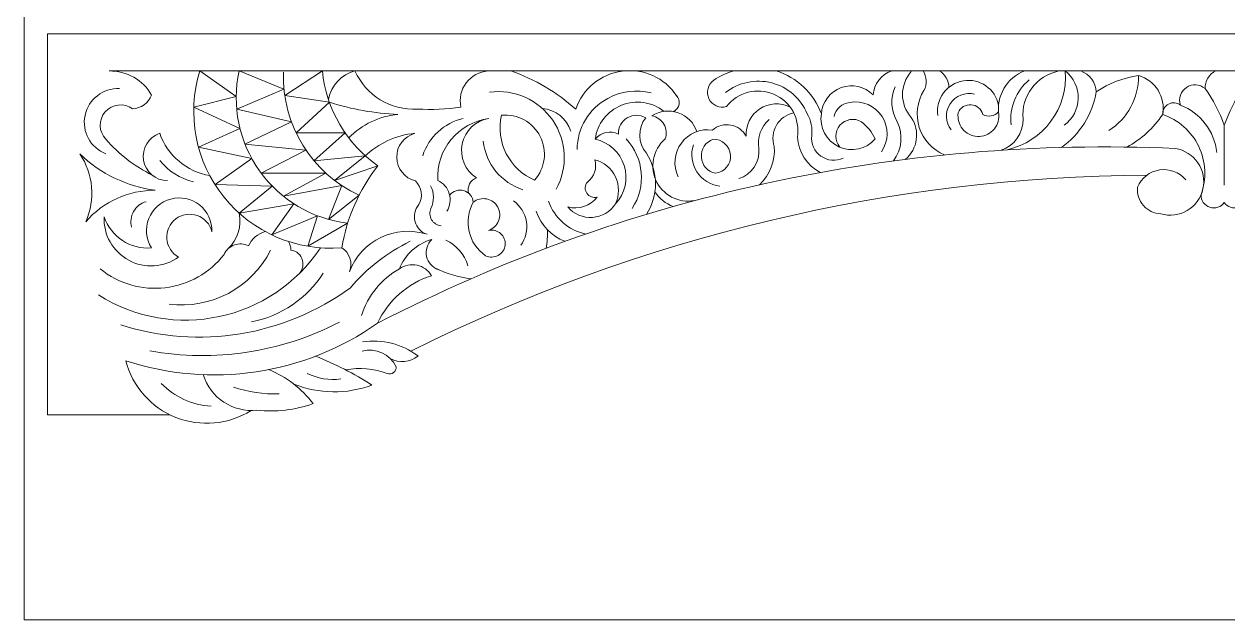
# Model space of a CAD drawing. Header units: millimetres. Extents: x 4597 to 4841, y -133 to 119.
# Drawn here: x 4597.3 to 4699.6, y -3.1 to 47.5 of the extents above; entities that cross this region are included whole.
import ezdxf

# ---------------------------------------------------------------- set-up
doc = ezdxf.new("R2010")
doc.units = ezdxf.units.MM
doc.header["$MEASUREMENT"] = 0
doc.layers.add('SITARA ALL', color=18, linetype='Continuous', true_color=0x000000)

msp = doc.modelspace()

# ---------------------------------------------------------------- linework, layer by layer
at = {"layer": 'SITARA ALL', "color": 1, "lineweight": 9, "true_color": 0xff0000}
for points, knots in [([(4597.32, 118.9), (4597.32, 118.9), (4841.32, 118.9), (4841.32, 118.9), (4841.32, 118.9), (4841.32, -3.1), (4841.32, -3.1), (4841.32, -3.1), (4597.32, -3.1), (4597.32, -3.1), (4597.32, -3.1), (4597.32, 118.9), (4597.32, 118.9)], [0, 0, 0, 0, 0.25, 0.25, 0.25, 0.5, 0.5, 0.5, 0.75, 0.75, 0.75, 1, 1, 1, 1]), ([(4609.71, 14.34), (4609.71, 14.34), (4599.32, 14.34), (4599.32, 14.34), (4599.32, 14.34), (4599.32, 46.71), (4599.32, 46.71), (4599.32, 46.71), (4699.32, 46.71), (4699.32, 46.71), (4699.32, 46.71), (4799.32, 46.71), (4799.32, 46.71), (4799.32, 46.71), (4799.32, 14.34), (4799.32, 14.34), (4799.32, 14.34), (4788.93, 14.34), (4788.93, 14.34)], [0, 0, 0, 0, 0.142857, 0.142857, 0.142857, 0.285714, 0.285714, 0.285714, 0.428571, 0.428571, 0.428571, 0.571429, 0.571429, 0.571429, 0.714286, 0.714286, 0.714286, 1, 1, 1, 1]), ([(4652.78, 41.46), (4651.76, 42.98), (4649.96, 43.79), (4648.14, 43.54), (4646.32, 43.3), (4644.8, 42.05), (4644.22, 40.31), (4642.61, 41.74), (4640.74, 42.85), (4638.7, 43.56), (4638.7, 43.56), (4604.55, 43.56), (4604.55, 43.56), (4606.04, 43.59), (4607.43, 42.8), (4608.16, 41.5), (4607.89, 40.84), (4607.26, 40.38), (4606.54, 40.34), (4605.82, 40.87), (4604.81, 40.76), (4604.22, 40.09), (4603.63, 39.41), (4603.65, 38.4), (4604.28, 37.75), (4605.37, 36.49), (4606.71, 35.45), (4608.21, 34.71)], [0, 0, 0, 0, 0.1, 0.1, 0.1, 0.2, 0.2, 0.2, 0.3, 0.3, 0.3, 0.4, 0.4, 0.4, 0.5, 0.5, 0.5, 0.6, 0.6, 0.6, 0.7, 0.7, 0.7, 0.8, 0.8, 0.8, 1, 1, 1, 1]), ([(4626.28, 36.32), (4627.44, 37.42), (4628.94, 38.11), (4630.54, 38.26), (4629.62, 38.01), (4628.98, 37.17), (4628.99, 36.22), (4629, 35.27), (4629.65, 34.44), (4630.58, 34.21), (4631.12, 33.69), (4631.24, 32.86), (4630.87, 32.2), (4630.53, 31.8), (4630.41, 31.26), (4630.55, 30.75), (4630.69, 30.25), (4631.07, 29.84), (4631.57, 29.68), (4628.88, 30.54), (4625.98, 29.15), (4624.97, 26.5), (4625.28, 27.25), (4625, 28.11), (4624.32, 28.54), (4620.47, 28.22), (4616.72, 29.84), (4614.3, 32.85), (4611.88, 35.86), (4611.12, 39.87), (4612.26, 43.56), (4612.26, 43.56), (4615.35, 41.38), (4615.35, 41.38), (4615.35, 41.38), (4611.75, 40.48), (4611.75, 40.48), (4611.75, 40.48), (4615.67, 38.67), (4615.67, 38.67), (4615.67, 38.67), (4612.15, 37.08), (4612.15, 37.08), (4612.15, 37.08), (4616.67, 36.12), (4616.67, 36.12), (4616.67, 36.12), (4613.55, 33.9), (4613.55, 33.9), (4613.55, 33.9), (4618.41, 33.77), (4618.41, 33.77), (4618.41, 33.77), (4615.59, 31.48), (4615.59, 31.48), (4615.59, 31.48), (4620.26, 32.27), (4620.26, 32.27), (4620.26, 32.27), (4618.38, 29.63), (4618.38, 29.63), (4618.38, 29.63), (4622.25, 31.26), (4622.25, 31.26), (4622.25, 31.26), (4621.45, 28.66), (4621.45, 28.66), (4621.45, 28.66), (4624.8, 30.63), (4624.8, 30.63), (4621.8, 30.98), (4619.09, 32.59), (4617.34, 35.06), (4615.58, 37.52), (4614.95, 40.61), (4615.6, 43.56), (4615.6, 43.56), (4619.41, 42), (4619.41, 42), (4619.41, 42), (4615.39, 40.31), (4615.39, 40.31), (4615.39, 40.31), (4620.04, 39.23), (4620.04, 39.23), (4620.04, 39.23), (4616.09, 37.35), (4616.09, 37.35), (4616.09, 37.35), (4621.28, 36.83), (4621.28, 36.83), (4621.28, 36.83), (4617.48, 34.86), (4617.48, 34.86), (4617.48, 34.86), (4622.98, 34.86), (4622.98, 34.86), (4622.98, 34.86), (4619.36, 32.91), (4619.36, 32.91), (4619.36, 32.91), (4624.32, 33.82), (4624.32, 33.82), (4624.32, 33.82), (4623.19, 30.94), (4623.19, 30.94), (4623.19, 30.94), (4625.79, 32.99), (4625.79, 32.99), (4621.75, 34.87), (4619.22, 38.99), (4619.36, 43.45)], [0, 0, 0, 0, 0.026316, 0.026316, 0.026316, 0.052632, 0.052632, 0.052632, 0.078947, 0.078947, 0.078947, 0.105263, 0.105263, 0.105263, 0.131579, 0.131579, 0.131579, 0.157895, 0.157895, 0.157895, 0.184211, 0.184211, 0.184211, 0.210526, 0.210526, 0.210526, 0.236842, 0.236842, 0.236842, 0.263158, 0.263158, 0.263158, 0.289474, 0.289474, 0.289474, 0.315789, 0.315789, 0.315789, 0.342105, 0.342105, 0.342105, 0.368421, 0.368421, 0.368421, 0.394737, 0.394737, 0.394737, 0.421053, 0.421053, 0.421053, 0.447368, 0.447368, 0.447368, 0.473684, 0.473684, 0.473684, 0.5, 0.5, 0.5, 0.526316, 0.526316, 0.526316, 0.552632, 0.552632, 0.552632, 0.578947, 0.578947, 0.578947, 0.605263, 0.605263, 0.605263, 0.631579, 0.631579, 0.631579, 0.657895, 0.657895, 0.657895, 0.684211, 0.684211, 0.684211, 0.710526, 0.710526, 0.710526, 0.736842, 0.736842, 0.736842, 0.763158, 0.763158, 0.763158, 0.789474, 0.789474, 0.789474, 0.815789, 0.815789, 0.815789, 0.842105, 0.842105, 0.842105, 0.868421, 0.868421, 0.868421, 0.894737, 0.894737, 0.894737, 0.921053, 0.921053, 0.921053, 0.947368, 0.947368, 0.947368, 1, 1, 1, 1]), ([(4627.38, 35.5), (4627.38, 35.5), (4623.7, 34.26), (4623.7, 34.26), (4623.7, 34.26), (4626.32, 36.36), (4626.32, 36.36), (4626.32, 36.36), (4621.96, 35.93), (4621.96, 35.93), (4621.96, 35.93), (4624.62, 38.29), (4624.62, 38.29), (4624.62, 38.29), (4620.44, 38.29), (4620.44, 38.29), (4620.44, 38.29), (4623.27, 40.9), (4623.27, 40.9), (4623.27, 40.9), (4619.47, 41.48), (4619.47, 41.48), (4619.47, 41.48), (4622.67, 43.56), (4622.67, 43.56), (4623, 40.32), (4624.72, 37.38), (4627.38, 35.5), (4625.81, 33.47), (4624.75, 31.08), (4624.32, 28.54)], [0, 0, 0, 0, 0.090909, 0.090909, 0.090909, 0.181818, 0.181818, 0.181818, 0.272727, 0.272727, 0.272727, 0.363636, 0.363636, 0.363636, 0.454545, 0.454545, 0.454545, 0.545455, 0.545455, 0.545455, 0.636364, 0.636364, 0.636364, 0.727273, 0.727273, 0.727273, 0.818182, 0.818182, 0.818182, 1, 1, 1, 1]), ([(4636.76, 43.56), (4636.03, 43.51), (4635.35, 43.14), (4634.9, 42.56), (4634.46, 41.97), (4634.29, 41.22), (4634.44, 40.49), (4633.22, 40.31), (4631.98, 40.25), (4630.75, 40.32), (4628.48, 40.2), (4626.38, 41.49), (4625.44, 43.56), (4624.29, 43.25), (4623.42, 42.32), (4623.19, 41.15)], [0, 0, 0, 0, 0.166667, 0.166667, 0.166667, 0.333333, 0.333333, 0.333333, 0.5, 0.5, 0.5, 0.666667, 0.666667, 0.666667, 1, 1, 1, 1]), ([(4638.7, 43.56), (4638.7, 43.56), (4685.8, 43.56), (4685.8, 43.56), (4685.8, 43.56), (4699.32, 43.56), (4699.32, 43.56), (4699.32, 43.56), (4712.84, 43.56), (4712.84, 43.56), (4712.57, 40.4), (4714.68, 37.53), (4717.78, 36.86)], [0, 0, 0, 0, 0.2, 0.2, 0.2, 0.4, 0.4, 0.4, 0.6, 0.6, 0.6, 1, 1, 1, 1]), ([(4657.69, 43.56), (4657.06, 43.42), (4656.47, 43.15), (4655.95, 42.77), (4655.44, 42.42), (4655.26, 41.75), (4655.53, 41.2), (4655.79, 40.64), (4656.43, 40.36), (4657.02, 40.54), (4657.97, 41.76), (4659.62, 42.19), (4661.05, 41.58), (4662.47, 40.97), (4663.29, 39.47), (4663.05, 37.94), (4663.13, 36.67), (4663.86, 35.53), (4664.98, 34.93)], [0, 0, 0, 0, 0.142857, 0.142857, 0.142857, 0.285714, 0.285714, 0.285714, 0.428571, 0.428571, 0.428571, 0.571429, 0.571429, 0.571429, 0.714286, 0.714286, 0.714286, 1, 1, 1, 1]), ([(4671.06, 43.56), (4670.17, 43.26), (4669.55, 42.46), (4669.48, 41.52), (4668.78, 42.25), (4667.71, 42.5), (4666.76, 42.15), (4665.81, 41.8), (4665.15, 40.93), (4665.08, 39.92), (4664.43, 41.66), (4663.02, 43.01), (4661.24, 43.56)], [0, 0, 0, 0, 0.2, 0.2, 0.2, 0.4, 0.4, 0.4, 0.6, 0.6, 0.6, 1, 1, 1, 1]), ([(4672.21, 36.04), (4673.27, 36.93), (4673.49, 38.47), (4672.72, 39.61), (4671.72, 40.72), (4671.73, 42.39), (4672.72, 43.5), (4672.67, 43.52), (4672.62, 43.54), (4672.56, 43.56)], [0, 0, 0, 0, 0.25, 0.25, 0.25, 0.5, 0.5, 0.5, 1, 1, 1, 1]), ([(4675.55, 36.43), (4674.53, 36.85), (4673.74, 37.7), (4673.4, 38.76), (4673.07, 39.82), (4673.21, 40.97), (4673.8, 41.91), (4674.08, 42.43), (4674.05, 43.06), (4673.73, 43.56)], [0, 0, 0, 0, 0.25, 0.25, 0.25, 0.5, 0.5, 0.5, 1, 1, 1, 1]), ([(4680.14, 40.08), (4679.8, 39.71), (4679.25, 39.61), (4678.8, 39.85), (4678.69, 40.32), (4678.29, 40.66), (4677.81, 40.69), (4677.33, 40.73), (4676.88, 40.45), (4676.71, 40), (4676.64, 39.51), (4676.77, 39.02), (4677.08, 38.64), (4677.39, 38.26), (4677.85, 38.03), (4678.34, 38), (4678.83, 37.97), (4679.31, 38.16), (4679.66, 38.5), (4680.01, 38.85), (4680.19, 39.32), (4680.17, 39.81), (4679.91, 41.43), (4680.84, 43), (4682.38, 43.56)], [0, 0, 0, 0, 0.111111, 0.111111, 0.111111, 0.222222, 0.222222, 0.222222, 0.333333, 0.333333, 0.333333, 0.444444, 0.444444, 0.444444, 0.555556, 0.555556, 0.555556, 0.666667, 0.666667, 0.666667, 0.777778, 0.777778, 0.777778, 1, 1, 1, 1]), ([(4680.36, 36.82), (4681.49, 37.2), (4682.25, 38.28), (4682.22, 39.47), (4682.04, 41.41), (4683.36, 43.17), (4685.27, 43.56)], [0, 0, 0, 0, 0.333333, 0.333333, 0.333333, 1, 1, 1, 1]), ([(4685.72, 38.94), (4686.45, 39.47), (4686.89, 40.32), (4686.91, 41.23), (4686.92, 42.13), (4686.52, 43), (4685.8, 43.56), (4686.07, 40.4), (4683.95, 37.54), (4680.86, 36.86)], [0, 0, 0, 0, 0.25, 0.25, 0.25, 0.5, 0.5, 0.5, 1, 1, 1, 1]), ([(4685.49, 37.06), (4687.06, 38.18), (4688.13, 39.88), (4688.45, 41.78), (4688.41, 42.59), (4687.88, 43.29), (4687.12, 43.56)], [0, 0, 0, 0, 0.333333, 0.333333, 0.333333, 1, 1, 1, 1]), ([(4689.51, 38.49), (4691.1, 39.51), (4692.06, 41.27), (4692.04, 43.17), (4693.47, 42.76), (4694.36, 41.33), (4694.09, 39.87), (4695.43, 39.41), (4696.53, 38.43), (4697.15, 37.15), (4697.76, 35.87), (4697.83, 34.39), (4697.36, 33.05), (4697.33, 32.57), (4697.63, 32.13), (4698.09, 31.98), (4698.55, 31.82), (4699.05, 31.99), (4699.32, 32.39), (4699.59, 31.99), (4700.09, 31.82), (4700.55, 31.98), (4701.01, 32.13), (4701.31, 32.57), (4701.29, 33.05), (4700.81, 34.39), (4700.88, 35.86), (4701.49, 37.14), (4702.1, 38.42), (4703.21, 39.41), (4704.55, 39.87), (4705.33, 38.7), (4706.38, 37.75), (4707.61, 37.09)], [0, 0, 0, 0, 0.083333, 0.083333, 0.083333, 0.166667, 0.166667, 0.166667, 0.25, 0.25, 0.25, 0.333333, 0.333333, 0.333333, 0.416667, 0.416667, 0.416667, 0.5, 0.5, 0.5, 0.583333, 0.583333, 0.583333, 0.666667, 0.666667, 0.666667, 0.75, 0.75, 0.75, 0.833333, 0.833333, 0.833333, 1, 1, 1, 1]), ([(4699.32, 38.94), (4698.93, 40.06), (4698.38, 41.11), (4697.69, 42.07), (4697.67, 42.7), (4698.03, 43.29), (4698.6, 43.56)], [0, 0, 0, 0, 0.333333, 0.333333, 0.333333, 1, 1, 1, 1]), ([(4605.43, 42.06), (4604.03, 42.12), (4602.79, 41.16), (4602.5, 39.78), (4602.21, 38.4), (4602.97, 37.02), (4604.28, 36.52)], [0, 0, 0, 0, 0.333333, 0.333333, 0.333333, 1, 1, 1, 1]), ([(4642.54, 33.5), (4643.56, 35.36), (4643.45, 37.63), (4642.25, 39.37), (4641.05, 41.11), (4638.98, 42.04), (4636.88, 41.75)], [0, 0, 0, 0, 0.333333, 0.333333, 0.333333, 1, 1, 1, 1]), ([(4650.61, 41.69), (4649.37, 42.01), (4648.06, 41.84), (4646.94, 41.23), (4645.32, 40.37), (4644.32, 38.7), (4644.33, 36.88)], [0, 0, 0, 0, 0.333333, 0.333333, 0.333333, 1, 1, 1, 1]), ([(4656.93, 41.72), (4658.04, 42.59), (4659.49, 42.9), (4660.86, 42.55), (4662.22, 42.19), (4663.34, 41.22), (4663.88, 39.92), (4664.21, 39.36), (4664.34, 38.7), (4664.26, 38.06), (4664.19, 37.38), (4664.49, 36.72), (4665.04, 36.33), (4665.6, 35.93), (4666.32, 35.86), (4666.93, 36.14)], [0, 0, 0, 0, 0.166667, 0.166667, 0.166667, 0.333333, 0.333333, 0.333333, 0.5, 0.5, 0.5, 0.666667, 0.666667, 0.666667, 1, 1, 1, 1]), ([(4671.35, 42.22), (4670.91, 41.26), (4670.98, 40.15), (4671.52, 39.25), (4672.06, 38.17), (4671.93, 36.87), (4671.2, 35.91)], [0, 0, 0, 0, 0.333333, 0.333333, 0.333333, 1, 1, 1, 1]), ([(4680.14, 40.63), (4679.88, 42.03), (4678.55, 42.96), (4677.15, 42.73), (4675.74, 42.49), (4674.78, 41.19), (4674.98, 39.78)], [0, 0, 0, 0, 0.333333, 0.333333, 0.333333, 1, 1, 1, 1]), ([(4697.69, 42.07), (4697.24, 42.45), (4696.59, 42.49), (4696.11, 42.16), (4695.62, 41.83), (4695.41, 41.22), (4695.6, 40.66)], [0, 0, 0, 0, 0.333333, 0.333333, 0.333333, 1, 1, 1, 1]), ([(4700.95, 42.07), (4700.26, 41.11), (4699.71, 40.06), (4699.32, 38.94), (4699.32, 38.94), (4699.32, 33.85), (4699.32, 33.85)], [0, 0, 0, 0, 0.333333, 0.333333, 0.333333, 1, 1, 1, 1]), ([(4651.72, 40.12), (4650.69, 40.94), (4649.31, 41.14), (4648.1, 40.65), (4646.88, 40.16), (4646.03, 39.06), (4645.86, 37.76)], [0, 0, 0, 0, 0.333333, 0.333333, 0.333333, 1, 1, 1, 1]), ([(4652.52, 40.1), (4652.77, 40.23), (4652.94, 40.46), (4652.99, 40.73), (4653.04, 41), (4652.95, 41.28), (4652.76, 41.48)], [0, 0, 0, 0, 0.333333, 0.333333, 0.333333, 1, 1, 1, 1]), ([(4670.19, 36.7), (4670.81, 37.59), (4670.83, 38.77), (4670.24, 39.69), (4669.65, 40.61), (4668.57, 41.08), (4667.49, 40.88), (4666.85, 40.81), (4666.31, 40.34), (4666.16, 39.7)], [0, 0, 0, 0, 0.25, 0.25, 0.25, 0.5, 0.5, 0.5, 1, 1, 1, 1]), ([(4678.1, 41.58), (4677.31, 41.78), (4676.48, 41.46), (4676.03, 40.77), (4675.58, 40.09), (4675.61, 39.2), (4676.11, 38.55)], [0, 0, 0, 0, 0.333333, 0.333333, 0.333333, 1, 1, 1, 1]), ([(4623.27, 40.9), (4625.16, 40.3), (4627.11, 39.95), (4629.09, 39.87), (4627.51, 39.72), (4626.03, 39.01), (4624.92, 37.88)], [0, 0, 0, 0, 0.333333, 0.333333, 0.333333, 1, 1, 1, 1]), ([(4640.71, 34.28), (4641.61, 35.3), (4641.8, 36.77), (4641.18, 37.99), (4640.56, 39.22), (4639.26, 39.93), (4637.9, 39.8), (4637.38, 37.52), (4638.56, 35.2), (4640.71, 34.28)], [0, 0, 0, 0, 0.333333, 0.333333, 0.333333, 0.666667, 0.666667, 0.666667, 1, 1, 1, 1]), ([(4654.51, 38.41), (4654.25, 39.16), (4653.66, 39.74), (4652.91, 40), (4652.17, 40.26), (4651.34, 40.17), (4650.67, 39.75), (4651.1, 39.67), (4651.48, 39.41), (4651.7, 39.03), (4651.92, 38.65), (4651.96, 38.2), (4651.81, 37.78), (4650.74, 36.87), (4650.45, 35.33), (4651.11, 34.09), (4651.77, 32.84), (4653.21, 32.23), (4654.57, 32.61)], [0, 0, 0, 0, 0.142857, 0.142857, 0.142857, 0.285714, 0.285714, 0.285714, 0.428571, 0.428571, 0.428571, 0.571429, 0.571429, 0.571429, 0.714286, 0.714286, 0.714286, 1, 1, 1, 1]), ([(4662.42, 40.49), (4661.6, 40.9), (4660.61, 40.84), (4659.84, 40.33), (4659.07, 39.82), (4658.63, 38.94), (4658.69, 38.01), (4658.42, 38.51), (4657.94, 38.86), (4657.39, 38.96), (4656.83, 39.07), (4656.26, 38.91), (4655.83, 38.54), (4654.8, 38.69), (4653.79, 38.26), (4653.18, 37.43), (4652.57, 36.59), (4652.47, 35.5), (4652.91, 34.57)], [0, 0, 0, 0, 0.142857, 0.142857, 0.142857, 0.285714, 0.285714, 0.285714, 0.428571, 0.428571, 0.428571, 0.571429, 0.571429, 0.571429, 0.714286, 0.714286, 0.714286, 1, 1, 1, 1]), ([(4662.73, 39.99), (4662.12, 39.87), (4661.58, 39.49), (4661.26, 38.95), (4660.95, 38.4), (4660.88, 37.75), (4661.07, 37.15), (4661.18, 35.93), (4660.72, 34.74), (4659.83, 33.89)], [0, 0, 0, 0, 0.25, 0.25, 0.25, 0.5, 0.5, 0.5, 1, 1, 1, 1]), ([(4665.08, 39.92), (4664.9, 38.76), (4665.5, 37.62), (4666.57, 37.12), (4667.63, 36.63), (4668.89, 36.9), (4669.66, 37.78), (4669.39, 38.36), (4668.99, 38.86), (4668.48, 39.25), (4667.88, 39.6), (4667.11, 39.47), (4666.66, 38.94), (4666.21, 38.4), (4666.2, 37.62), (4666.65, 37.09)], [0, 0, 0, 0, 0.166667, 0.166667, 0.166667, 0.333333, 0.333333, 0.333333, 0.5, 0.5, 0.5, 0.666667, 0.666667, 0.666667, 1, 1, 1, 1]), ([(4698.69, 36.63), (4698.49, 38.45), (4697.3, 39.99), (4695.6, 40.66), (4695.31, 40.88), (4694.92, 40.92), (4694.59, 40.75), (4694.27, 40.58), (4694.07, 40.24), (4694.09, 39.87), (4693.32, 38.7), (4692.27, 37.75), (4691.03, 37.09)], [0, 0, 0, 0, 0.2, 0.2, 0.2, 0.4, 0.4, 0.4, 0.6, 0.6, 0.6, 1, 1, 1, 1]), ([(4633.26, 31.65), (4633.53, 32.09), (4633.61, 32.63), (4633.46, 33.13), (4633.31, 33.63), (4632.95, 34.04), (4632.48, 34.25), (4632.32, 36.88), (4634.23, 39.18), (4636.83, 39.52), (4635.7, 39.35), (4634.79, 38.49), (4634.56, 37.36), (4634.32, 36.24), (4634.81, 35.09), (4635.78, 34.47), (4635.25, 34.29), (4634.95, 33.73), (4635.09, 33.18)], [0, 0, 0, 0, 0.142857, 0.142857, 0.142857, 0.285714, 0.285714, 0.285714, 0.428571, 0.428571, 0.428571, 0.571429, 0.571429, 0.571429, 0.714286, 0.714286, 0.714286, 1, 1, 1, 1]), ([(4650.21, 31.37), (4651.24, 32.95), (4651.24, 34.98), (4650.22, 36.57), (4649.48, 37.42), (4649.45, 38.69), (4650.15, 39.58), (4649.67, 39.86), (4649.07, 39.86), (4648.59, 39.57), (4648.1, 39.29), (4647.81, 38.76), (4647.83, 38.2), (4647.15, 38.52), (4646.34, 38.34), (4645.86, 37.76), (4647.02, 37.51), (4647.97, 36.65), (4648.32, 35.52), (4648.68, 34.38), (4648.4, 33.14), (4647.58, 32.27), (4647.15, 31.59), (4646.42, 31.17), (4645.62, 31.11), (4644.82, 31.06), (4644.04, 31.39), (4643.52, 32), (4644.45, 31.75), (4645.45, 32.08), (4646.04, 32.84), (4645.7, 32.74), (4645.34, 32.87), (4645.14, 33.17), (4644.95, 33.46), (4644.97, 33.85), (4645.2, 34.12), (4645.79, 34.55), (4646.04, 35.31), (4645.82, 36.01), (4646.59, 35.82), (4647.24, 35.28), (4647.58, 34.56), (4647.92, 33.83), (4647.92, 32.99), (4647.58, 32.27)], [0, 0, 0, 0, 0.0625, 0.0625, 0.0625, 0.125, 0.125, 0.125, 0.1875, 0.1875, 0.1875, 0.25, 0.25, 0.25, 0.3125, 0.3125, 0.3125, 0.375, 0.375, 0.375, 0.4375, 0.4375, 0.4375, 0.5, 0.5, 0.5, 0.5625, 0.5625, 0.5625, 0.625, 0.625, 0.625, 0.6875, 0.6875, 0.6875, 0.75, 0.75, 0.75, 0.8125, 0.8125, 0.8125, 0.875, 0.875, 0.875, 1, 1, 1, 1]), ([(4658.06, 34.42), (4659.18, 34.74), (4659.89, 35.82), (4659.76, 36.97), (4659.61, 37.89), (4659.94, 38.82), (4660.64, 39.43)], [0, 0, 0, 0, 0.333333, 0.333333, 0.333333, 1, 1, 1, 1]), ([(4609.5, 34.24), (4608.49, 34.25), (4607.63, 34.98), (4607.47, 35.98), (4607.31, 36.97), (4607.9, 37.94), (4608.85, 38.26), (4609.51, 36.38), (4611.14, 35.01), (4613.1, 34.67)], [0, 0, 0, 0, 0.25, 0.25, 0.25, 0.5, 0.5, 0.5, 1, 1, 1, 1]), ([(4696.05, 34.31), (4695.51, 34.96), (4694.66, 35.27), (4693.83, 35.15), (4692.99, 35.02), (4692.28, 34.46), (4691.95, 33.68), (4691.9, 33.12), (4692.08, 32.55), (4692.45, 32.12), (4692.83, 31.69), (4693.36, 31.44), (4693.93, 31.42), (4694.69, 31.2), (4695.5, 31.3), (4696.18, 31.7), (4696.85, 32.1), (4697.34, 32.76), (4697.51, 33.53), (4697.68, 34.3), (4697.53, 35.1), (4697.09, 35.75), (4696.65, 36.4), (4695.96, 36.84), (4695.19, 36.97), (4671.67, 38.03), (4648.29, 32.92), (4627.36, 22.12), (4628.26, 24.05), (4629.92, 25.51), (4631.95, 26.16), (4631.68, 26.62), (4631.24, 26.94), (4630.72, 27.05), (4630.2, 27.16), (4629.66, 27.05), (4629.22, 26.75), (4627.68, 25.89), (4626.53, 24.47), (4626.01, 22.79)], [0, 0, 0, 0, 0.071429, 0.071429, 0.071429, 0.142857, 0.142857, 0.142857, 0.214286, 0.214286, 0.214286, 0.285714, 0.285714, 0.285714, 0.357143, 0.357143, 0.357143, 0.428571, 0.428571, 0.428571, 0.5, 0.5, 0.5, 0.571429, 0.571429, 0.571429, 0.642857, 0.642857, 0.642857, 0.714286, 0.714286, 0.714286, 0.785714, 0.785714, 0.785714, 0.857143, 0.857143, 0.857143, 1, 1, 1, 1]), ([(4654.21, 37.27), (4653.95, 36.51), (4654.06, 35.67), (4654.49, 34.99), (4654.93, 34.31), (4655.65, 33.87), (4656.45, 33.78)], [0, 0, 0, 0, 0.333333, 0.333333, 0.333333, 1, 1, 1, 1]), ([(4656.07, 34.86), (4656.85, 34.95), (4657.42, 35.63), (4657.36, 36.4), (4657.31, 37.18), (4656.65, 37.78), (4655.88, 37.76), (4655.24, 37.53), (4654.83, 36.91), (4654.88, 36.23), (4654.93, 35.56), (4655.41, 35), (4656.07, 34.86)], [0, 0, 0, 0, 0.25, 0.25, 0.25, 0.5, 0.5, 0.5, 0.75, 0.75, 0.75, 1, 1, 1, 1]), ([(4602.56, 30.75), (4604.05, 32.45), (4606.21, 33.43), (4608.47, 33.43), (4606.05, 33.74), (4603.8, 34.82), (4602.06, 36.51), (4603.21, 34.81), (4603.4, 32.63), (4602.56, 30.75)], [0, 0, 0, 0, 0.333333, 0.333333, 0.333333, 0.666667, 0.666667, 0.666667, 1, 1, 1, 1]), ([(4631.87, 33.81), (4632.18, 33.2), (4632.19, 32.49), (4631.9, 31.88), (4631.76, 31.57), (4631.78, 31.22), (4631.95, 30.92), (4632.12, 30.63), (4632.42, 30.44), (4632.76, 30.4)], [0, 0, 0, 0, 0.25, 0.25, 0.25, 0.5, 0.5, 0.5, 1, 1, 1, 1]), ([(4610.45, 27.74), (4609.88, 28.06), (4609.5, 28.64), (4609.45, 29.3), (4609.41, 29.95), (4609.69, 30.59), (4610.21, 30.99), (4610.73, 31.38), (4611.42, 31.49), (4612.04, 31.27), (4612.66, 31.06), (4613.13, 30.54), (4613.28, 29.9), (4613.31, 30.78), (4612.92, 31.62), (4612.23, 32.17), (4611.54, 32.71), (4610.63, 32.9), (4609.78, 32.67), (4608.93, 32.44), (4608.24, 31.83), (4607.92, 31.01), (4607.59, 30.19), (4607.68, 29.27), (4608.14, 28.52), (4606.35, 28.37), (4604.69, 29.47), (4604.12, 31.17), (4604.05, 29.64), (4604.86, 28.21), (4606.21, 27.47), (4607.56, 26.74), (4609.21, 26.85), (4610.45, 27.74)], [0, 0, 0, 0, 0.090909, 0.090909, 0.090909, 0.181818, 0.181818, 0.181818, 0.272727, 0.272727, 0.272727, 0.363636, 0.363636, 0.363636, 0.454545, 0.454545, 0.454545, 0.545455, 0.545455, 0.545455, 0.636364, 0.636364, 0.636364, 0.727273, 0.727273, 0.727273, 0.818182, 0.818182, 0.818182, 0.909091, 0.909091, 0.909091, 1, 1, 1, 1]), ([(4633.49, 33.01), (4633.78, 33.37), (4634.26, 33.52), (4634.7, 33.39), (4635.14, 33.25), (4635.46, 32.86), (4635.5, 32.4), (4634.61, 30.84), (4635.07, 28.87), (4636.55, 27.86), (4636.89, 27.69), (4637.28, 27.7), (4637.61, 27.88), (4637.94, 28.06), (4638.16, 28.39), (4638.2, 28.76), (4638.24, 29.13), (4638.1, 29.5), (4637.82, 29.74), (4637.55, 29.99), (4637.16, 30.09), (4636.8, 30.01), (4637.19, 30.14), (4637.5, 30.43), (4637.65, 30.81), (4637.8, 31.19), (4637.78, 31.62), (4637.58, 31.98), (4637.38, 32.34), (4637.04, 32.6), (4636.64, 32.68), (4636.24, 32.76), (4635.82, 32.66), (4635.5, 32.4)], [0, 0, 0, 0, 0.083333, 0.083333, 0.083333, 0.166667, 0.166667, 0.166667, 0.25, 0.25, 0.25, 0.333333, 0.333333, 0.333333, 0.416667, 0.416667, 0.416667, 0.5, 0.5, 0.5, 0.583333, 0.583333, 0.583333, 0.666667, 0.666667, 0.666667, 0.75, 0.75, 0.75, 0.833333, 0.833333, 0.833333, 1, 1, 1, 1]), ([(4607.7, 32.45), (4607.24, 32.33), (4606.86, 32.03), (4606.63, 31.62), (4606.4, 31.21), (4606.34, 30.73), (4606.46, 30.28)], [0, 0, 0, 0, 0.333333, 0.333333, 0.333333, 1, 1, 1, 1]), ([(4639.53, 28.74), (4639.95, 29.32), (4640.13, 30.05), (4640.01, 30.75), (4639.9, 31.46), (4639.51, 32.09), (4638.92, 32.51)], [0, 0, 0, 0, 0.333333, 0.333333, 0.333333, 1, 1, 1, 1]), ([(4603.79, 26.73), (4605.35, 25.48), (4607.34, 24.9), (4609.32, 25.14), (4611.3, 25.37), (4613.1, 26.39), (4614.32, 27.97), (4614.49, 28.35), (4614.81, 28.64), (4615.2, 28.77), (4615.59, 28.91), (4616.02, 28.88), (4616.38, 28.69), (4616.66, 29.28), (4617.18, 29.73), (4617.81, 29.91)], [0, 0, 0, 0, 0.166667, 0.166667, 0.166667, 0.333333, 0.333333, 0.333333, 0.5, 0.5, 0.5, 0.666667, 0.666667, 0.666667, 1, 1, 1, 1]), ([(4605.55, 21.97), (4612.19, 19.85), (4619.43, 21.03), (4625.05, 25.14), (4626.46, 26.78), (4628.19, 28.12), (4630.13, 29.08)], [0, 0, 0, 0, 0.333333, 0.333333, 0.333333, 1, 1, 1, 1]), ([(4620.56, 26.2), (4620.94, 26.49), (4621.11, 26.98), (4620.98, 27.45), (4620.86, 27.92), (4620.48, 28.27), (4620, 28.34), (4619.99, 28.59), (4619.92, 28.84), (4619.8, 29.06)], [0, 0, 0, 0, 0.25, 0.25, 0.25, 0.5, 0.5, 0.5, 1, 1, 1, 1]), ([(4629.22, 26.75), (4629.7, 27.97), (4630.72, 28.89), (4631.98, 29.24), (4631.59, 28.87), (4631.42, 28.32), (4631.53, 27.8), (4631.65, 27.27), (4632.03, 26.85), (4632.54, 26.67)], [0, 0, 0, 0, 0.25, 0.25, 0.25, 0.5, 0.5, 0.5, 1, 1, 1, 1]), ([(4627.36, 22.12), (4621.13, 17.74), (4613.2, 16.56), (4605.96, 18.93), (4606.54, 16.74), (4608.12, 14.95), (4610.22, 14.12), (4612.33, 13.28), (4614.7, 13.5), (4616.62, 14.7)], [0, 0, 0, 0, 0.25, 0.25, 0.25, 0.5, 0.5, 0.5, 1, 1, 1, 1]), ([(4628.44, 19.12), (4629.2, 18.7), (4630.14, 18.79), (4630.8, 19.35), (4629.45, 20.36), (4627.75, 20.79), (4626.08, 20.53)], [0, 0, 0, 0, 0.333333, 0.333333, 0.333333, 1, 1, 1, 1]), ([(4626.05, 19.74), (4627.21, 20.06), (4628.42, 19.5), (4628.95, 18.42), (4628.96, 18.23), (4628.88, 18.04), (4628.72, 17.93), (4628.56, 17.81), (4628.36, 17.79), (4628.18, 17.86), (4627.05, 18.27), (4625.83, 18.37), (4624.65, 18.16)], [0, 0, 0, 0, 0.2, 0.2, 0.2, 0.4, 0.4, 0.4, 0.6, 0.6, 0.6, 1, 1, 1, 1]), ([(4620.26, 16.94), (4622.38, 16.1), (4624.74, 16.07), (4626.89, 16.86), (4625.37, 17.84), (4623.77, 18.66), (4622.09, 19.32)], [0, 0, 0, 0, 0.333333, 0.333333, 0.333333, 1, 1, 1, 1]), ([(4612.54, 17.75), (4613.15, 15.78), (4615.06, 14.52), (4617.11, 14.72), (4618.72, 14.55), (4620.36, 14.75), (4621.89, 15.29), (4620.91, 16.58), (4619.61, 17.58), (4618.1, 18.18)], [0, 0, 0, 0, 0.25, 0.25, 0.25, 0.5, 0.5, 0.5, 1, 1, 1, 1])]:
    msp.add_open_spline(points, degree=3, knots=knots, dxfattribs=at)
for points in [[(4675.92, 42.17), (4675.92, 42.75), (4675.6, 43.28), (4675.1, 43.56)], [(4692.04, 43.17), (4690.76, 42.99), (4689.53, 42.52), (4688.45, 41.78)], [(4682.75, 42.8), (4681.63, 41.87), (4681.05, 40.43), (4681.21, 38.97)], [(4643.79, 38.44), (4643.44, 39.51), (4642.49, 40.27), (4641.37, 40.38)], [(4634.64, 39.52), (4633.02, 39.14), (4631.72, 37.94), (4631.2, 36.36)], [(4636.35, 37.59), (4636.56, 35.67), (4637.88, 34.05), (4639.72, 33.47)], [(4649, 31.87), (4650.22, 33.73), (4650.01, 36.17), (4648.49, 37.79)], [(4608.86, 35.96), (4609.57, 35.04), (4610.58, 34.4), (4611.71, 34.15)], [(4692.77, 34.71), (4671.04, 34.59), (4649.64, 29.47), (4630.2, 19.75)], [(4650.93, 33.28), (4651.31, 32.72), (4651.86, 32.28), (4652.49, 32.04)], [(4641.89, 32.48), (4642.39, 31.07), (4643.59, 30.02), (4645.05, 29.7)], [(4614.65, 28.44), (4615.48, 29.22), (4615.84, 30.37), (4615.59, 31.48)], [(4640.85, 31.64), (4641.23, 30.46), (4642.13, 29.51), (4643.29, 29.08)], [(4641.68, 28.48), (4641.77, 29), (4641.82, 29.52), (4641.81, 30.04)], [(4635.03, 27.01), (4634.76, 27.98), (4634.08, 28.77), (4633.16, 29.17)], [(4603.65, 24.52), (4609.99, 20.52), (4618.36, 22.29), (4622.52, 28.53)], [(4609.64, 23.74), (4613.2, 23.28), (4616.66, 25.12), (4618.27, 28.33)], [(4632.23, 26.82), (4633.2, 26.34), (4634.25, 26.04), (4635.32, 25.9)], [(4616.65, 22.24), (4619.16, 22.73), (4621.36, 24.22), (4622.75, 26.37)], [(4608.01, 19.78), (4613.5, 18.77), (4619.17, 19.63), (4624.12, 22.22)], [(4621.38, 17.86), (4622.26, 17.42), (4623.26, 17.25), (4624.24, 17.38)], [(4608.98, 17.01), (4610.09, 15.85), (4611.6, 15.15), (4613.21, 15.07)], [(4615.11, 16.69), (4616.37, 16.27), (4617.69, 16.07), (4619.01, 16.11)]]:
    msp.add_open_spline(points, degree=3, dxfattribs=at)

doc.saveas('drawing.dxf')
